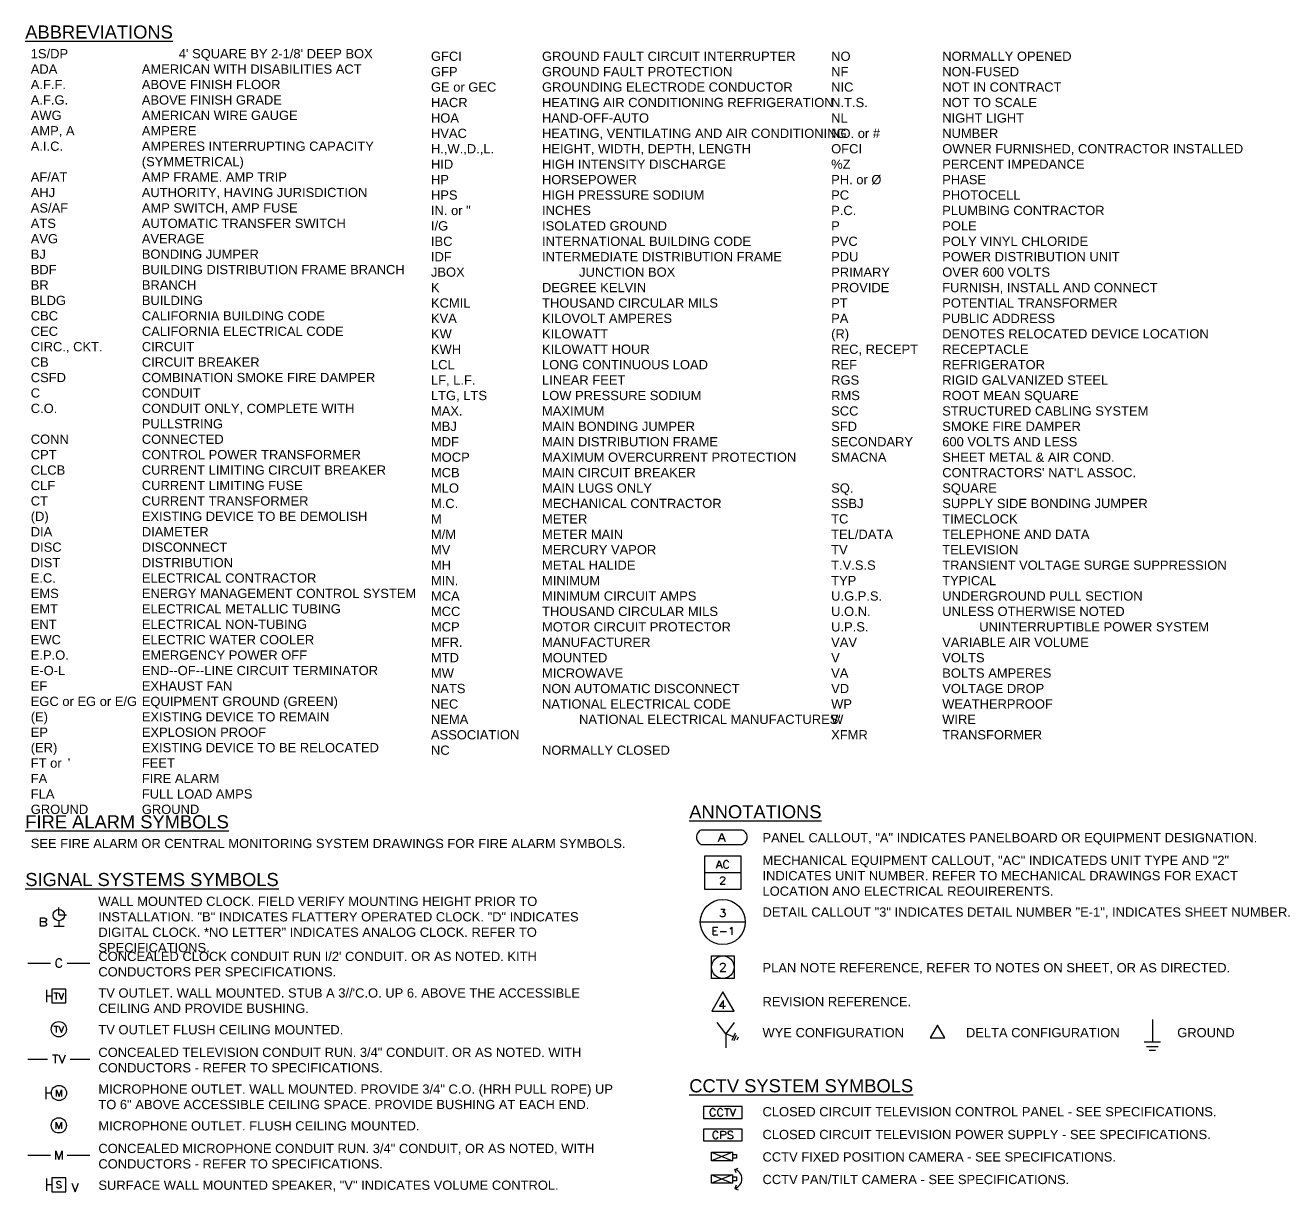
# Model space of a CAD drawing. Header units: millimetres. Extents: x 79 to 982, y 72 to 740.
# Drawn here: x 78.8 to 434, y 411.8 to 739.7 of the extents above; entities that cross this region are included whole.
import ezdxf

# ---------------------------------------------------------------- set-up
doc = ezdxf.new("R2010")
doc.units = ezdxf.units.MM
doc.styles.add('Arial', font='arial.ttf', dxfattribs={"height": 0.1875})

msp = doc.modelspace()

# ---------------------------------------------------------------- linework, layer by layer
for points in [[(268.689391, 513.478391), (268.391098, 513.338724), (268.122344, 513.158409), (267.886285, 512.942007), (267.686072, 512.694082), (267.524862, 512.419196), (267.405807, 512.12191), (267.332061, 511.806787), (267.306778, 511.478389), (267.332061, 511.149991), (267.405807, 510.834868), (267.524862, 510.537582), (267.686072, 510.262696), (267.886285, 510.014771), (268.122344, 509.798369), (268.391098, 509.618054), (268.689391, 509.478387)], [(280.218444, 513.446889), (268.703778, 513.446889)], [(273.572111, 510.271889), (274.461111, 512.642556), (275.392444, 510.271889)], [(280.190498, 509.478387), (280.488791, 509.618054), (280.757545, 509.798369), (280.993604, 510.014771), (281.193816, 510.262696), (281.355027, 510.537582), (281.474082, 510.834868), (281.547828, 511.149991), (281.573111, 511.478389), (281.547828, 511.806787), (281.474082, 512.12191), (281.355027, 512.419196), (281.193816, 512.694082), (280.993604, 512.942007), (280.757545, 513.158409), (280.488791, 513.338724), (280.190498, 513.478391)], [(268.703778, 509.467556), (280.218444, 509.467556)], [(273.910778, 511.076222), (275.053778, 511.076222)], [(272.937111, 502.778889), (273.741444, 504.895556), (274.545778, 502.778889)], [(276.450778, 504.387556), (276.366111, 504.599222), (276.154444, 504.768556), (275.942778, 504.895556), (275.561778, 504.895556), (275.350111, 504.768556), (275.138444, 504.599222), (275.053778, 504.387556), (274.969111, 504.091222), (274.969111, 503.583222), (275.053778, 503.286889), (275.138444, 503.075222), (275.350111, 502.863556), (275.561778, 502.778889), (275.942778, 502.778889), (276.154444, 502.863556), (276.366111, 503.075222), (276.450778, 503.286889)], [(279.795111, 501.508889), (269.719778, 501.508889)], [(273.233444, 503.498556), (274.249444, 503.498556)], [(274.080111, 499.857889), (274.080111, 499.984889), (274.164778, 500.196556), (274.291778, 500.281222), (274.461111, 500.365889), (274.884444, 500.365889), (275.096111, 500.281222), (275.180778, 500.196556), (275.265444, 499.984889), (275.265444, 499.773222), (275.180778, 499.561556), (274.969111, 499.265222), (273.953111, 498.249222), (275.392444, 498.249222)], [(90.395778, 489.570889), (88.236778, 489.570889), (88.236778, 491.772222)], [(274.207111, 491.221889), (275.307778, 491.221889), (274.715111, 490.417556), (275.011444, 490.417556), (275.180778, 490.290556), (275.307778, 490.205889), (275.392444, 489.909556), (275.392444, 489.697889), (275.307778, 489.401556), (275.096111, 489.189889), (274.799778, 489.105222), (274.503444, 489.105222), (274.207111, 489.189889), (274.080111, 489.316889), (273.995444, 489.486222)], [(84.172778, 487.665889), (84.511444, 487.581222), (84.596111, 487.454222), (84.723111, 487.242556), (84.723111, 486.903889), (84.596111, 486.649889), (84.511444, 486.565222), (84.172778, 486.438222), (83.114444, 486.438222), (83.114444, 488.808889), (84.172778, 488.808889), (84.511444, 488.681889), (84.596111, 488.597222), (84.723111, 488.343222), (84.723111, 488.131556), (84.596111, 487.919889), (84.511444, 487.792889), (84.172778, 487.665889), (83.114444, 487.665889)], [(88.236778, 488.004556), (88.236778, 486.438222)], [(281.107444, 487.623556), (268.407444, 487.623556)], [(86.797444, 486.438222), (89.676111, 486.438222)], [(272.048111, 484.067556), (272.048111, 486.184222), (273.360444, 486.184222)], [(272.048111, 485.168222), (272.852444, 485.168222)], [(272.048111, 484.067556), (273.360444, 484.067556)], [(273.953111, 484.956556), (275.773444, 484.956556)], [(276.789444, 485.760889), (277.001111, 485.845556), (277.297444, 486.184222), (277.297444, 484.067556)], [(79.516111, 476.108889), (85.866111, 476.108889)], [(89.083444, 476.743889), (88.956444, 476.955556), (88.744778, 477.209556), (88.533111, 477.294222), (88.067444, 477.294222), (87.855778, 477.209556), (87.601778, 476.955556), (87.517111, 476.743889), (87.390111, 476.405222), (87.390111, 475.812556), (87.517111, 475.473889), (87.601778, 475.262222), (87.855778, 475.050556), (88.067444, 474.923556), (88.533111, 474.923556), (88.744778, 475.050556), (88.956444, 475.262222), (89.083444, 475.473889)], [(90.607444, 476.108889), (96.957444, 476.108889)], [(274.080111, 475.558556), (274.080111, 475.643222), (274.207111, 475.897222), (274.291778, 475.981889), (274.545778, 476.108889), (274.969111, 476.108889), (275.223111, 475.981889), (275.350111, 475.897222), (275.434778, 475.643222), (275.434778, 475.431556), (275.350111, 475.219889), (275.096111, 474.881222), (273.953111, 473.738222), (275.561778, 473.738222)], [(84.723111, 468.573556), (84.723111, 465.144556)], [(86.289444, 466.837889), (84.723111, 466.837889)], [(86.839778, 467.769222), (88.067444, 467.769222)], [(87.432444, 467.769222), (87.432444, 465.906556)], [(88.236778, 467.769222), (88.956444, 465.906556), (89.633778, 467.769222)], [(274.926778, 463.239556), (274.926778, 465.610222), (273.783778, 464.043889), (275.477111, 464.043889)], [(86.839778, 458.371222), (88.067444, 458.371222)], [(87.432444, 458.371222), (87.432444, 456.550889)], [(88.236778, 458.371222), (88.956444, 456.550889), (89.633778, 458.371222)], [(277.763111, 455.365556), (275.561778, 456.254556), (273.191111, 459.429556)], [(277.932444, 459.429556), (275.561778, 456.254556), (275.561778, 452.317556)], [(395.407444, 460.233889), (395.407444, 453.883889)], [(278.186444, 456.423889), (277.297444, 454.307222)], [(277.974778, 454.391889), (278.609778, 455.873556)], [(279.033111, 455.323222), (278.694444, 454.476556)], [(397.735778, 453.883889), (393.079111, 453.883889)], [(393.798778, 452.698556), (397.016111, 452.698556)], [(396.338778, 451.513222), (394.476111, 451.513222)], [(79.516111, 449.142556), (85.061778, 449.142556)], [(86.416444, 450.327889), (88.025111, 450.327889)], [(87.220778, 450.327889), (87.220778, 447.957222)], [(88.236778, 450.327889), (89.125778, 447.957222), (90.057111, 450.327889)], [(91.411778, 449.142556), (96.957444, 449.142556)], [(84.596111, 441.310889), (84.596111, 437.881889)], [(87.601778, 438.643889), (87.601778, 440.506556), (88.279111, 438.643889), (88.998778, 440.506556), (88.998778, 438.643889)], [(86.162444, 439.575222), (84.596111, 439.575222)], [(272.640778, 434.706889), (272.556111, 434.876222), (272.344444, 435.087889), (272.132778, 435.214889), (271.751778, 435.214889), (271.540111, 435.087889), (271.328444, 434.876222), (271.243778, 434.706889), (271.116778, 434.410556), (271.116778, 433.902556), (271.243778, 433.606222), (271.328444, 433.394556), (271.540111, 433.182889), (271.751778, 433.098222), (272.132778, 433.098222), (272.344444, 433.182889), (272.556111, 433.394556), (272.640778, 433.606222)], [(274.757444, 434.706889), (274.672778, 434.876222), (274.461111, 435.087889), (274.249444, 435.214889), (273.868444, 435.214889), (273.656778, 435.087889), (273.445111, 434.876222), (273.360444, 434.706889), (273.233444, 434.410556), (273.233444, 433.902556), (273.360444, 433.606222), (273.445111, 433.394556), (273.656778, 433.182889), (273.868444, 433.098222), (274.249444, 433.098222), (274.461111, 433.182889), (274.672778, 433.394556), (274.757444, 433.606222)], [(275.180778, 435.214889), (276.577778, 435.214889)], [(275.858111, 435.214889), (275.858111, 433.098222)], [(276.789444, 435.214889), (277.593778, 433.098222), (278.398111, 435.214889)], [(87.517111, 429.542222), (87.517111, 431.404889), (88.236778, 429.542222), (88.956444, 431.404889), (88.956444, 429.542222)], [(273.445111, 428.356889), (273.360444, 428.526222), (273.148778, 428.737889), (272.937111, 428.864889), (272.556111, 428.864889), (272.344444, 428.737889), (272.132778, 428.526222), (272.048111, 428.356889), (271.921111, 428.060556), (271.921111, 427.552556), (272.048111, 427.256222), (272.132778, 427.044556), (272.344444, 426.832889), (272.556111, 426.748222), (272.937111, 426.748222), (273.148778, 426.832889), (273.360444, 427.044556), (273.445111, 427.256222)], [(274.164778, 426.748222), (274.164778, 428.864889), (275.053778, 428.864889), (275.350111, 428.737889), (275.477111, 428.653222), (275.561778, 428.441556), (275.561778, 428.145222), (275.477111, 427.933556), (275.350111, 427.848889), (275.053778, 427.721889), (274.164778, 427.721889)], [(277.593778, 428.526222), (277.382111, 428.737889), (277.085778, 428.864889), (276.662444, 428.864889), (276.366111, 428.737889), (276.154444, 428.526222), (276.154444, 428.356889), (276.281444, 428.145222), (276.366111, 428.060556), (276.577778, 427.933556), (277.170444, 427.721889), (277.382111, 427.637222), (277.466778, 427.552556), (277.593778, 427.340889), (277.593778, 427.044556), (277.382111, 426.832889), (277.085778, 426.748222), (276.662444, 426.748222), (276.366111, 426.832889), (276.154444, 427.044556)], [(87.347778, 420.948556), (87.347778, 423.319222), (88.236778, 420.948556), (89.125778, 423.319222), (89.125778, 420.948556)], [(271.582444, 422.980556), (277.466778, 420.567556)], [(277.466778, 422.980556), (271.582444, 420.567556)], [(79.516111, 422.133889), (85.866111, 422.133889)], [(90.607444, 422.133889), (96.957444, 422.133889)], [(277.466778, 422.345556), (278.567444, 422.345556), (278.567444, 421.244889), (277.466778, 421.244889)], [(277.466778, 416.630556), (271.582444, 414.217556)], [(271.582444, 416.630556), (277.466778, 414.217556)], [(277.466778, 415.995556), (278.567444, 415.995556), (278.567444, 414.894889), (277.466778, 414.894889)], [(278.127823, 412.814272), (278.547152, 412.980399), (278.926818, 413.207312), (279.261812, 413.488243), (279.547126, 413.816428), (279.777754, 414.1851), (279.948688, 414.587495), (280.054921, 415.016846), (280.091444, 415.466389), (280.054921, 415.915931), (279.948688, 416.345283), (279.777754, 416.747678), (279.547126, 417.11635), (279.261812, 417.444535), (278.926818, 417.725466), (278.547152, 417.952378), (278.127823, 418.118506)], [(278.482778, 417.138556), (278.144111, 418.069889), (279.033111, 418.493222)], [(84.723111, 415.529889), (84.723111, 412.100889)], [(86.289444, 413.794222), (84.723111, 413.794222)], [(88.871778, 414.471556), (88.660111, 414.640889), (88.406111, 414.725556), (88.067444, 414.725556), (87.813444, 414.640889), (87.601778, 414.471556), (87.601778, 414.302222), (87.686444, 414.132889), (87.813444, 414.048222), (87.982778, 413.921222), (88.490778, 413.751889), (88.660111, 413.667222), (88.744778, 413.582556), (88.871778, 413.413222), (88.871778, 413.159222), (88.660111, 412.989889), (88.406111, 412.862889), (88.067444, 412.862889), (87.813444, 412.989889), (87.601778, 413.159222)], [(91.877444, 414.259889), (92.766444, 411.846889), (93.697778, 414.259889)], [(278.482778, 413.709556), (278.144111, 412.778222), (279.033111, 412.397222)]]:
    msp.add_lwpolyline(points)
for points in [[(269.719778, 506.207889), (279.795111, 506.207889), (279.795111, 496.809889), (269.719778, 496.809889)], [(277.932444, 478.098556), (277.932444, 471.748556), (271.582444, 471.748556), (271.582444, 478.098556)], [(90.184111, 464.890556), (90.184111, 468.785222), (86.289444, 468.785222), (86.289444, 464.890556)], [(274.757444, 468.065556), (271.624778, 462.604556), (277.890111, 462.604556)], [(335.082444, 458.667556), (333.008111, 455.069222), (337.156778, 455.069222)], [(280.176111, 435.807556), (269.338778, 435.807556), (269.338778, 432.463222), (280.176111, 432.463222)], [(280.176111, 429.457556), (269.338778, 429.457556), (269.338778, 426.113222), (280.176111, 426.113222)], [(277.466778, 420.567556), (271.582444, 420.567556), (271.582444, 422.980556), (277.466778, 422.980556)], [(90.184111, 411.846889), (90.184111, 415.741556), (86.289444, 415.741556), (86.289444, 411.846889)], [(277.466778, 414.217556), (271.582444, 414.217556), (271.582444, 416.630556), (277.466778, 416.630556)]]:
    msp.add_lwpolyline(points, close=True)
for centre, radius in [((274.736278, 487.644722), 6.328833), ((88.215611, 489.592056), 1.5875), ((274.736278, 474.944722), 3.153833), ((88.215611, 457.503389), 2.137833), ((88.257944, 439.596389), 2.137833), ((88.215611, 430.494722), 2.137833)]:
    msp.add_circle(centre, radius)

# ---------------------------------------------------------------- texts
at = {"char_height": 3.683, "attachment_point": 1}
for s, insert in [('{\\fArial|b0|i0|c0|p34;\\LABBREVIATIONS}', (78.796444, 739.619803)), ('{\\fArial|b0|i0|c0|p34;\\LANNOTATIONS}', (265.317111, 520.479759)), ('{\\fArial|b0|i0|c0|p34;\\LFIRE ALARM SYMBOLS}', (78.796444, 517.651886)), ('{\\fArial|b0|i0|c0|p34;\\LSIGNAL SYSTEMS SYMBOLS}', (78.796444, 501.433661)), ('{\\fArial|b0|i0|c0|p34;\\LCCTV SYSTEM SYMBOLS}', (265.317111, 443.457494))]:
    msp.add_mtext_dynamic_manual_height_columns(s, width=195.69743774, gutter_width=107.536354, heights=[0], dxfattribs=dict(at, insert=insert))
at = {"char_height": 2.6, "attachment_point": 1, "style": 'Arial'}
for s, width, insert in [("{\\f@Arial Unicode MS|b0|i0|c0|p34;1S/DP^I^I^I4' SQUARE BY 2-1/8' DEEP BOX \\PADA^I^I^IAMERICAN WITH DISABILITIES ACT \\PA.F.F.^I^I^IABOVE FINISH FLOOR\\PA.F.G.^I^IABOVE FINISH GRADE\\PAWG^I^I^IAMERICAN WIRE GAUGE\\PAMP, A^I^IAMPERE\\PA.I.C.^I^I^IAMPERES INTERRUPTING CAPACITY \\P^I^I^I(SYMMETRICAL)\\PAF/AT^I^I^IAMP FRAME. AMP TRIP\\PAHJ^I^I^IAUTHORITY, HAVING JURISDICTION \\PAS/AF^I^IAMP SWITCH, AMP FUSE\\PATS^I^I^IAUTOMATIC TRANSFER SWITCH\\PAVG^I^I^IAVERAGE\\PBJ^I^I^IBONDING JUMPER\\PBDF^I^I^IBUILDING DISTRIBUTION FRAME BRANCH\\PBR^I^I^IBRANCH\\PBLDG^I^I^IBUILDING\\PCBC^I^I^ICALIFORNIA BUILDING CODE\\PCEC^I^I^ICALIFORNIA ELECTRICAL CODE \\PCIRC., CKT.^I^ICIRCUIT\\PCB^I^I^ICIRCUIT BREAKER\\PCSFD^I^I^ICOMBINATION SMOKE FIRE DAMPER \\PC^I^I^ICONDUIT\\PC.O.^I^I^ICONDUIT ONLY, COMPLETE WITH \\P^I^I^IPULLSTRING\\PCONN^I^ICONNECTED\\PCPT^I^I^ICONTROL POWER TRANSFORMER \\PCLCB^I^I^ICURRENT LIMITING CIRCUIT BREAKER \\PCLF^I^I^ICURRENT LIMITING FUSE\\PCT^I^I^ICURRENT TRANSFORMER\\P(D)^I^I^IEXISTING DEVICE TO BE DEMOLISH \\PDIA^I^I^IDIAMETER\\PDISC^I^I^IDISCONNECT\\PDIST^I^I^IDISTRIBUTION\\PE.C.^I^I^IELECTRICAL CONTRACTOR\\PEMS^I^I^IENERGY MANAGEMENT CONTROL SYSTEM\\PEMT^I^I^IELECTRICAL METALLIC TUBING\\PENT^I^I^IELECTRICAL NON-TUBING \\PEWC^I^I^IELECTRIC WATER COOLER\\PE.P.O.^I^IEMERGENCY POWER OFF\\PE-O-L^I^I^IEND--OF--LINE CIRCUIT TERMINATOR\\PEF^I^I^IEXHAUST FAN\\PEGC or EG or E/G^IEQUIPMENT GROUND (GREEN)\\P(E)^I^I^IEXISTING DEVICE TO REMAIN\\PEP^I^I^IEXPLOSION PROOF\\P(ER)^I^I^IEXISTING DEVICE TO BE RELOCATED \\PFT or^I'^I^IFEET\\PFA^I^I^IFIRE ALARM\\PFLA^I^I^IFULL LOAD AMPS\\PGROUND^I^IGROUND}", 112.42376909, (80.332241, 732.993779)), ('GFCI^I^I^IGROUND FAULT CIRCUIT INTERRUPTER\\PGFP^I^I^IGROUND FAULT PROTECTION\\PGE or GEC^I^IGROUNDING ELECTRODE CONDUCTOR\\PHACR^I^I^IHEATING AIR CONDITIONING REFRIGERATION\\PHOA^I^I^IHAND-OFF-AUTO\\PHVAC^I^I^IHEATING, VENTILATING AND AIR CONDITIONING\\PH.,W.,D.,L.^I^IHEIGHT, WIDTH, DEPTH, LENGTH\\PHID^I^I^IHIGH INTENSITY DISCHARGE\\PHP^I^I^IHORSEPOWER\\PHPS^I^I^IHIGH PRESSURE SODIUM\\PIN. or "^I^IINCHES\\PI/G^I^I^IISOLATED GROUND\\PIBC^I^I^IINTERNATIONAL BUILDING CODE\\PIDF^I^I^IINTERMEDIATE DISTRIBUTION FRAME\\PJBOX ^I^I^IJUNCTION BOX\\PK^I^I^IDEGREE KELVIN\\PKCMIL^I^ITHOUSAND CIRCULAR MILS\\PKVA^I^I^IKILOVOLT AMPERES\\PKW^I^I^IKILOWATT\\PKWH^I^I^IKILOWATT HOUR\\PLCL^I^I^ILONG CONTINUOUS LOAD\\PLF, L.F.^I^ILINEAR FEET\\PLTG, LTS^I^ILOW PRESSURE SODIUM\\PMAX.^I^I^IMAXIMUM\\PMBJ^I^I^IMAIN BONDING JUMPER\\PMDF^I^I^IMAIN DISTRIBUTION FRAME\\PMOCP^I^IMAXIMUM OVERCURRENT PROTECTION\\PMCB^I^I^IMAIN CIRCUIT BREAKER\\PMLO^I^I^IMAIN LUGS ONLY\\PM.C.^I^I^IMECHANICAL CONTRACTOR\\PM^I^I^IMETER\\PM/M^I^I^IMETER MAIN\\PMV^I^I^IMERCURY VAPOR\\PMH^I^I^IMETAL HALIDE\\PMIN.^I^I^IMINIMUM\\PMCA^I^I^IMINIMUM CIRCUIT AMPS\\PMCC^I^I^ITHOUSAND CIRCULAR MILS\\PMCP^I^I^IMOTOR CIRCUIT PROTECTOR\\PMFR.^I^I^IMANUFACTURER\\PMTD^I^I^IMOUNTED\\PMW^I^I^IMICROWAVE\\PNATS^I^I^INON AUTOMATIC DISCONNECT\\PNEC^I^I^INATIONAL ELECTRICAL CODE\\PNEMA^I^I^INATIONAL ELECTRICAL MANUFACTURES\' ASSOCIATION\\PNC ^I^I^INORMALLY CLOSED', 112.42376909, (192.75601, 732.274827)), ("NO^I^I^INORMALLY OPENED\\PNF^I^I^INON-FUSED\\PNIC^I^I^INOT IN CONTRACT\\PN.T.S.^I^I^INOT TO SCALE\\PNL^I^I^INIGHT LIGHT\\PNO. or #^I^INUMBER\\POFCI^I^I^IOWNER FURNISHED, CONTRACTOR INSTALLED\\P%Z^I^I^IPERCENT IMPEDANCE\\PPH. or %%C^I^IPHASE\\PPC^I^I^IPHOTOCELL\\PP.C.^I^I^IPLUMBING CONTRACTOR\\PP^I^I^IPOLE\\PPVC^I^I^IPOLY VINYL CHLORIDE\\PPDU^I^I^IPOWER DISTRIBUTION UNIT\\PPRIMARY^I^IOVER 600 VOLTS\\PPROVIDE^I^IFURNISH, INSTALL AND CONNECT\\PPT^I^I^IPOTENTIAL TRANSFORMER\\PPA^I^I^IPUBLIC ADDRESS\\P(R)^I^I^IDENOTES RELOCATED DEVICE LOCATION\\PREC, RECEPT^IRECEPTACLE\\PREF^I^I^IREFRIGERATOR\\PRGS^I^I^IRIGID GALVANIZED STEEL\\PRMS^I^I^IROOT MEAN SQUARE\\PSCC^I^I^ISTRUCTURED CABLING SYSTEM\\PSFD^I^I^ISMOKE FIRE DAMPER\\PSECONDARY^I600 VOLTS AND LESS\\PSMACNA^I^ISHEET METAL & AIR COND.\\P^I^I^ICONTRACTORS' NAT'L ASSOC.\\PSQ.^I^I^ISQUARE\\PSSBJ^I^I^ISUPPLY SIDE BONDING JUMPER\\PTC^I^I^ITIMECLOCK\\PTEL/DATA^I^ITELEPHONE AND DATA\\PTV^I^I^ITELEVISION\\PT.V.S.S^I^ITRANSIENT VOLTAGE SURGE SUPPRESSION\\PTYP ^I^I^ITYPICAL\\PU.G.P.S.^I^IUNDERGROUND PULL SECTION\\PU.O.N.^I^IUNLESS OTHERWISE NOTED\\PU.P.S.^I^I^IUNINTERRUPTIBLE POWER SYSTEM\\PVAV^I^I^IVARIABLE AIR VOLUME\\PV^I^I^IVOLTS\\PVA^I^I^IBOLTS AMPERES\\PVD^I^I^IVOLTAGE DROP\\PWP^I^I^IWEATHERPROOF\\PW^I^I^IWIRE\\PXFMR^I^I^ITRANSFORMER", 110.28676397, (305.179779, 732.274827))]:
    msp.add_mtext_dynamic_manual_height_columns(s, width=width, gutter_width=12.5, heights=[0], dxfattribs=dict(at, insert=insert))
for s, insert, width in [('PANEL CALLOUT, "A" INDICATES PANELBOARD OR EQUIPMENT DESIGNATION.', (285.891111, 512.642556), 145.73974391), ('SEE FIRE ALARM OR CENTRAL MONITORING SYSTEM DRAWINGS FOR FIRE ALARM SYMBOLS.', (80.332241, 511.025863), 173.29415306), ('MECHANICAL EQUIPMENT CALLOUT, "AC" INDICATEDS UNIT TYPE AND "2" INDICATES UNIT NUMBER. REFER TO MECHANICAL DRAWINGS FOR EXACT LOCATION ANO ELECTRICAL REOUIRERENTS.', (285.891111, 506.292556), 145.73974391), ('WALL MOUNTED CLOCK. FIELD VERIFY MOUNTING HEIGHT PRIOR TO INSTALLATION. "B" INDICATES FLATTERY OPERATED CLOCK. "D" INDICATES DIGITAL CLOCK. *NO LETTER" INDICATES ANALOG CLOCK. REFER TO SPECIFICATIONS. ', (99.328111, 494.747346), 145.73974391), ('DETAIL CALLOUT "3" INDICATES DETAIL NUMBER "E-1", INDICATES SHEET NUMBER.', (285.891111, 491.739469), 145.73974391), ("CONCEALED CLOCK CONDUIT RUN I/2' CONDUIT. OR AS NOTED. KITH CONDUCTORS PER SPECIFICATIONS. ", (99.328111, 479.283889), 145.73974391), ('PLAN NOTE REFERENCE, REFER TO NOTES ON SHEET, OR AS DIRECTED.', (285.891111, 476.108889), 145.73974391), ("TV OUTLET. WALL MOUNTED. STUB A 3//'C.O. UP 6. ABOVE THE ACCESSIBLE CEILING AND PROVIDE BUSHING.", (99.328111, 469.018056), 145.73974391), ('REVISION REFERENCE.', (285.891111, 466.583889), 145.73974391), ('TV OUTLET FLUSH CEILING MOUNTED. ', (99.328111, 458.667556), 145.73974391), ('WYE CONFIGURATION', (285.891111, 457.863222), 41.74440438), ('DELTA CONFIGURATION', (343.041111, 457.863222), 145.73974391), ('GROUND', (402.392444, 457.863222), 145.73974391), ('CONCEALED TELEVISION CONDUIT RUN. 3/4" CONDUIT. OR AS NOTED. WITH CONDUCTORS - REFER TO SPECIFICATIONS. ', (99.328111, 452.317556), 145.73974391), ('MICROPHONE OUTLET. WALL MOUNTED. PROVIDE 3/4" C.O. (HRH PULL ROPE) UP TO 6" ABOVE ACCESSIBLE CEILING SPACE. PROVIDE BUSHING AT EACH END.', (99.328111, 441.988222), 145.73974391), ('CLOSED CIRCUIT TELEVISION CONTROL PANEL - SEE SPECIFICATIONS.', (285.891111, 435.638222), 145.73974391), ('MICROPHONE OUTLET. FLUSH CEILING MOUNTED. ', (99.328111, 431.658889), 145.73974391), ('CLOSED CIRCUIT TELEVISION POWER SUPPLY - SEE SPECIFICATIONS.', (285.891111, 429.224722), 145.73974391), ('CONCEALED MICROPHONE CONDUIT RUN. 3/4" CONDUIT, OR AS NOTED, WITH CONDUCTORS - REFER TO SPECIFICATIONS. ', (99.328111, 425.308889), 145.73974391), ('CCTV FIXED POSITION CAMERA - SEE SPECIFICATIONS.', (285.891111, 422.938222), 145.73974391), ('CCTV PAN/TILT CAMERA - SEE SPECIFICATIONS.', (285.891111, 416.588222), 145.73974391), ('SURFACE WALL MOUNTED SPEAKER, "V" INDICATES VOLUME CONTROL.', (99.328111, 414.979556), 145.73974391)]:
    msp.add_mtext(s, dxfattribs=dict(at, insert=insert, width=width))

doc.saveas('drawing.dxf')
